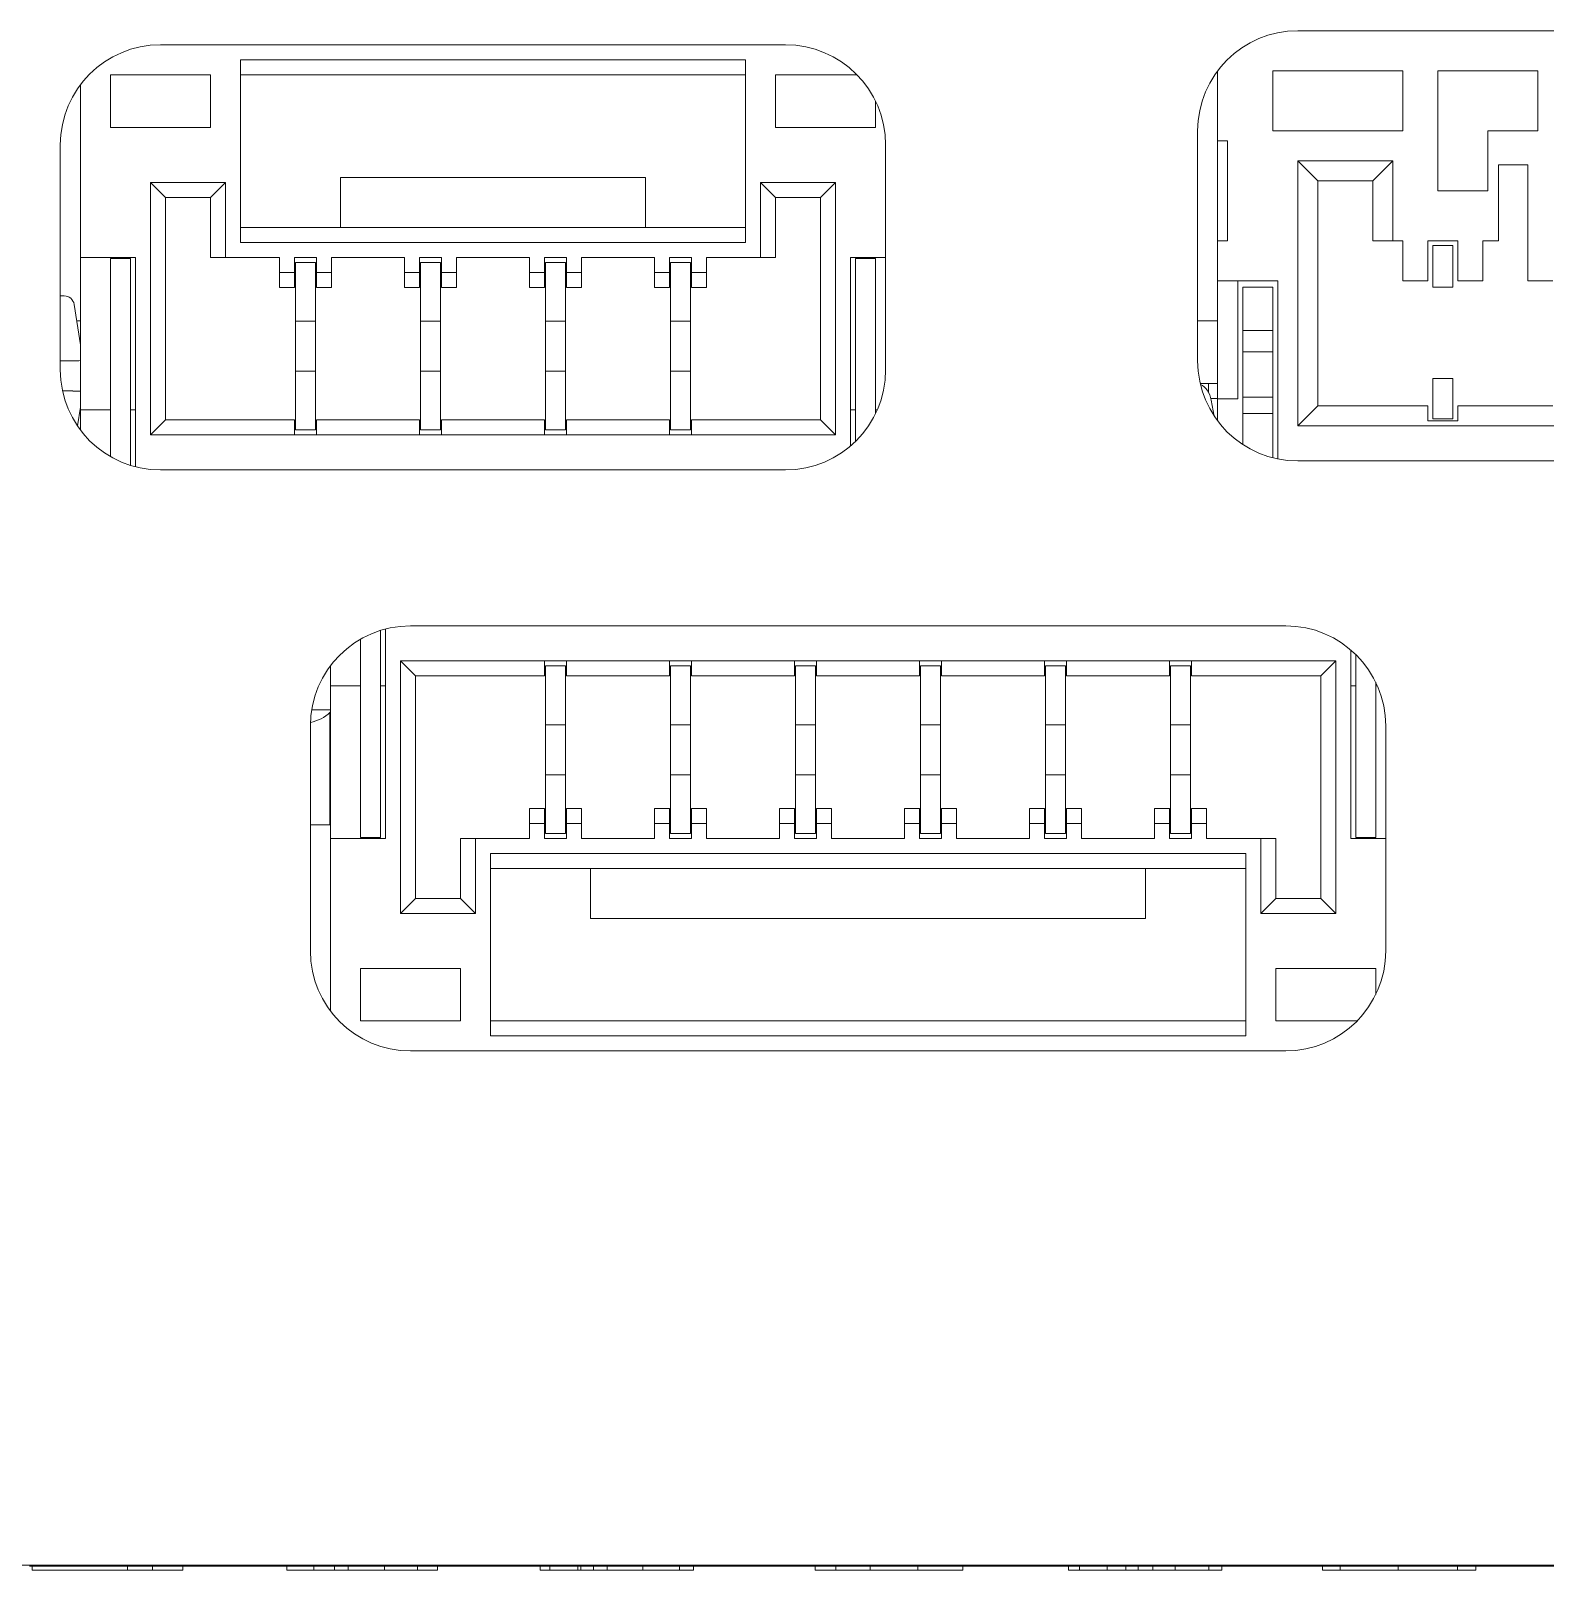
# Model space of a CAD drawing. Header units: millimetres. Extents: x 0 to 297, y 0 to 210.
# Drawn here: x 138.06 to 153.2, y 172.23 to 187.62 of the extents above; entities that cross this region are included whole.
import ezdxf

# ---------------------------------------------------------------- set-up
doc = ezdxf.new("R2010")
doc.units = ezdxf.units.MM
doc.header["$LTSCALE"] = 0.75
doc.layers.add('Visible', color=7, linetype='Continuous', lineweight=13)

msp = doc.modelspace()

# ---------------------------------------------------------------- linework, layer by layer
at = {"layer": 'Visible', "extrusion": (-1e-16, -1, 2.966e-13)}
for p, q in [((150.726, 187.615), (164.476, 187.615)), ((139.356, 187.475), (145.606, 187.475)), ((140.156, 187.325), (140.156, 185.5)), ((140.156, 187.325), (145.206, 187.325)), ((145.206, 185.5), (145.206, 187.325)), ((138.856, 187.175), (138.856, 186.65)), ((139.856, 187.175), (138.856, 187.175)), ((139.856, 186.65), (139.856, 187.175)), ((145.206, 187.175), (140.156, 187.175)), ((145.506, 187.175), (145.506, 186.65)), ((146.32, 187.175), (145.506, 187.175)), ((149.926, 186.515), (149.926, 187.215)), ((151.776, 187.215), (150.476, 187.215)), ((150.476, 187.215), (150.476, 186.615)), ((151.776, 186.615), (151.776, 187.215)), ((153.126, 187.215), (152.126, 187.215)), ((152.126, 186.015), (152.126, 187.215)), ((153.126, 186.615), (153.126, 187.215)), ((138.556, 187.075), (138.556, 185.35)), ((146.506, 186.65), (146.506, 186.911)), ((138.856, 186.65), (139.856, 186.65)), ((145.506, 186.65), (146.506, 186.65)), ((149.726, 184.315), (149.726, 186.615)), ((149.926, 185.515), (149.926, 186.515)), ((149.926, 186.515), (150.026, 186.515)), ((150.026, 185.515), (150.026, 186.515)), ((150.476, 186.615), (151.776, 186.615)), ((152.626, 186.615), (153.126, 186.615)), ((152.626, 186.015), (152.626, 186.615)), ((138.356, 184.225), (138.356, 186.475)), ((146.606, 186.475), (146.606, 184.225)), ((150.726, 183.665), (150.726, 186.315)), ((150.726, 186.315), (151.676, 186.315)), ((150.926, 186.115), (150.726, 186.315)), ((151.476, 186.115), (151.676, 186.315)), ((151.676, 186.315), (151.676, 185.515)), ((152.732, 186.274), (152.732, 185.515)), ((153.026, 186.274), (152.732, 186.274)), ((153.026, 186.274), (153.026, 185.115)), ((139.256, 183.575), (139.256, 186.1)), ((139.256, 186.1), (140.006, 186.1)), ((139.256, 186.1), (139.406, 185.95)), ((140.006, 186.1), (139.856, 185.95)), ((140.006, 186.1), (140.006, 185.35)), ((141.156, 185.65), (141.156, 186.15)), ((141.156, 186.15), (144.206, 186.15)), ((144.206, 186.15), (144.206, 185.65)), ((145.356, 185.35), (145.356, 186.1)), ((145.356, 186.1), (146.106, 186.1)), ((145.356, 186.1), (145.506, 185.95)), ((146.106, 186.1), (145.956, 185.95)), ((146.106, 186.1), (146.106, 183.575)), ((150.926, 183.865), (150.926, 186.115)), ((150.926, 186.115), (151.476, 186.115)), ((151.476, 186.115), (151.476, 185.515)), ((139.406, 185.95), (139.406, 183.725)), ((139.856, 185.95), (139.406, 185.95)), ((139.856, 185.35), (139.856, 185.95)), ((145.506, 185.95), (145.506, 185.35)), ((145.956, 185.95), (145.506, 185.95)), ((145.956, 183.725), (145.956, 185.95)), ((152.126, 186.015), (152.626, 186.015)), ((140.156, 185.65), (141.156, 185.65)), ((141.156, 185.65), (144.206, 185.65)), ((144.206, 185.65), (145.206, 185.65)), ((145.206, 185.5), (140.156, 185.5)), ((149.926, 185.115), (149.926, 185.515)), ((149.926, 185.515), (150.026, 185.515)), ((151.676, 185.515), (151.476, 185.515)), ((151.776, 185.515), (151.676, 185.515)), ((151.776, 185.515), (151.776, 185.115)), ((152.026, 185.115), (152.026, 185.515)), ((152.326, 185.515), (152.026, 185.515)), ((152.076, 185.469), (152.276, 185.469)), ((152.076, 185.469), (152.076, 185.252)), ((152.276, 185.469), (152.276, 185.252)), ((152.326, 185.515), (152.326, 185.115)), ((152.576, 185.115), (152.576, 185.515)), ((152.732, 185.515), (152.576, 185.515)), ((139.106, 185.35), (138.556, 185.35)), ((138.556, 185.35), (138.556, 183.825)), ((138.856, 185.34), (139.056, 185.34)), ((138.856, 185.34), (138.856, 185.19)), ((139.056, 185.34), (139.056, 185.19)), ((139.106, 183.257), (139.106, 185.35)), ((140.006, 185.35), (139.856, 185.35)), ((140.546, 185.35), (140.006, 185.35)), ((140.546, 185.35), (140.546, 185.2)), ((140.916, 185.35), (140.696, 185.35)), ((140.696, 185.2), (140.696, 185.35)), ((140.706, 185.3), (140.906, 185.3)), ((140.706, 185.2), (140.706, 185.3)), ((140.906, 185.2), (140.906, 185.3)), ((140.916, 185.35), (140.916, 185.2)), ((141.796, 185.35), (141.066, 185.35)), ((141.066, 185.2), (141.066, 185.35)), ((141.796, 185.35), (141.796, 185.2)), ((142.166, 185.35), (141.946, 185.35)), ((141.946, 185.2), (141.946, 185.35)), ((141.956, 185.3), (142.156, 185.3)), ((141.956, 185.2), (141.956, 185.3)), ((142.156, 185.2), (142.156, 185.3)), ((142.166, 185.35), (142.166, 185.2)), ((143.046, 185.35), (142.316, 185.35)), ((142.316, 185.2), (142.316, 185.35)), ((143.046, 185.35), (143.046, 185.2)), ((143.416, 185.35), (143.196, 185.35)), ((143.196, 185.2), (143.196, 185.35)), ((143.206, 185.3), (143.406, 185.3)), ((143.206, 185.2), (143.206, 185.3)), ((143.406, 185.2), (143.406, 185.3)), ((143.416, 185.35), (143.416, 185.2)), ((144.296, 185.35), (143.566, 185.35)), ((143.566, 185.2), (143.566, 185.35)), ((144.296, 185.35), (144.296, 185.2)), ((144.666, 185.35), (144.446, 185.35)), ((144.446, 185.2), (144.446, 185.35)), ((144.456, 185.3), (144.656, 185.3)), ((144.456, 185.2), (144.456, 185.3)), ((144.656, 185.2), (144.656, 185.3)), ((144.666, 185.35), (144.666, 185.2)), ((145.356, 185.35), (144.816, 185.35)), ((144.816, 185.2), (144.816, 185.35)), ((145.506, 185.35), (145.356, 185.35)), ((146.256, 185.35), (146.606, 185.35)), ((146.256, 183.465), (146.256, 185.35)), ((146.506, 185.34), (146.306, 185.34)), ((146.306, 185.34), (146.306, 185.19)), ((146.506, 185.34), (146.506, 185.19)), ((138.856, 183.365), (138.856, 185.19)), ((139.056, 183.365), (139.056, 185.19)), ((140.546, 185.2), (140.696, 185.2)), ((140.546, 185.05), (140.546, 185.2)), ((140.696, 185.2), (140.696, 185.05)), ((140.706, 185.2), (140.706, 185.054)), ((140.906, 185.2), (140.906, 185.054)), ((140.916, 185.2), (141.066, 185.2)), ((140.916, 185.05), (140.916, 185.2)), ((141.066, 185.2), (141.066, 185.05)), ((141.796, 185.2), (141.946, 185.2)), ((141.796, 185.05), (141.796, 185.2)), ((141.946, 185.2), (141.946, 185.05)), ((141.956, 185.2), (141.956, 185.054)), ((142.156, 185.2), (142.156, 185.054)), ((142.166, 185.2), (142.316, 185.2)), ((142.166, 185.05), (142.166, 185.2)), ((142.316, 185.2), (142.316, 185.05)), ((143.046, 185.2), (143.196, 185.2)), ((143.046, 185.05), (143.046, 185.2)), ((143.196, 185.2), (143.196, 185.05)), ((143.206, 185.2), (143.206, 185.054)), ((143.406, 185.2), (143.406, 185.054)), ((143.416, 185.2), (143.566, 185.2)), ((143.416, 185.05), (143.416, 185.2)), ((143.566, 185.2), (143.566, 185.05)), ((144.296, 185.2), (144.446, 185.2)), ((144.296, 185.05), (144.296, 185.2)), ((144.446, 185.2), (144.446, 185.05)), ((144.456, 185.2), (144.456, 185.054)), ((144.656, 185.2), (144.656, 185.054)), ((144.666, 185.2), (144.816, 185.2)), ((144.666, 185.05), (144.666, 185.2)), ((144.816, 185.2), (144.816, 185.05)), ((146.306, 183.511), (146.306, 185.19)), ((146.506, 183.789), (146.506, 185.19)), ((152.076, 185.052), (152.076, 185.252)), ((152.276, 185.052), (152.276, 185.252)), ((140.696, 185.05), (140.546, 185.05)), ((140.706, 184.983), (140.706, 185.054)), ((140.706, 184.983), (140.706, 184.742)), ((140.906, 184.983), (140.906, 185.054)), ((140.906, 184.983), (140.906, 184.742)), ((141.066, 185.05), (140.916, 185.05)), ((141.946, 185.05), (141.796, 185.05)), ((141.956, 184.983), (141.956, 185.054)), ((141.956, 184.983), (141.956, 184.742)), ((142.156, 184.983), (142.156, 185.054)), ((142.156, 184.983), (142.156, 184.742)), ((142.316, 185.05), (142.166, 185.05)), ((143.196, 185.05), (143.046, 185.05)), ((143.206, 184.983), (143.206, 185.054)), ((143.206, 184.983), (143.206, 184.742)), ((143.406, 184.983), (143.406, 185.054)), ((143.406, 184.983), (143.406, 184.742)), ((143.566, 185.05), (143.416, 185.05)), ((144.446, 185.05), (144.296, 185.05)), ((144.456, 184.983), (144.456, 185.054)), ((144.456, 184.983), (144.456, 184.742)), ((144.656, 184.983), (144.656, 185.054)), ((144.656, 184.983), (144.656, 184.742)), ((144.816, 185.05), (144.666, 185.05)), ((149.926, 183.935), (149.926, 185.115)), ((149.926, 185.115), (150.526, 185.115)), ((150.126, 183.935), (150.126, 185.115)), ((150.476, 185.054), (150.176, 185.054)), ((150.176, 185.054), (150.176, 184.854)), ((150.476, 184.854), (150.476, 185.054)), ((150.526, 183.335), (150.526, 185.115)), ((151.776, 185.115), (152.026, 185.115)), ((152.076, 185.052), (152.276, 185.052)), ((152.326, 185.115), (152.576, 185.115)), ((153.026, 185.115), (153.276, 185.115)), ((138.356, 184.965), (138.395, 184.965)), ((138.494, 184.88), (138.556, 184.477)), ((150.176, 184.854), (150.176, 184.618)), ((150.476, 184.854), (150.476, 184.618)), ((138.519, 184.715), (138.556, 184.715)), ((140.706, 184.713), (140.706, 184.742)), ((140.706, 184.713), (140.706, 184.213)), ((140.706, 184.713), (140.906, 184.713)), ((140.906, 184.713), (140.906, 184.742)), ((140.906, 184.713), (140.906, 184.213)), ((141.956, 184.713), (141.956, 184.742)), ((141.956, 184.713), (141.956, 184.213)), ((141.956, 184.713), (142.156, 184.713)), ((142.156, 184.713), (142.156, 184.742)), ((142.156, 184.713), (142.156, 184.213)), ((143.206, 184.713), (143.206, 184.742)), ((143.206, 184.713), (143.206, 184.213)), ((143.206, 184.713), (143.406, 184.713)), ((143.406, 184.713), (143.406, 184.742)), ((143.406, 184.713), (143.406, 184.213)), ((144.456, 184.713), (144.456, 184.742)), ((144.456, 184.713), (144.456, 184.213)), ((144.456, 184.713), (144.656, 184.713)), ((144.656, 184.713), (144.656, 184.742)), ((144.656, 184.713), (144.656, 184.213)), ((149.726, 184.715), (149.926, 184.715)), ((150.476, 184.618), (150.176, 184.618)), ((150.176, 184.618), (150.176, 184.405)), ((150.476, 184.618), (150.476, 184.405)), ((150.476, 184.405), (150.176, 184.405)), ((150.176, 184.405), (150.176, 183.953)), ((150.476, 184.405), (150.476, 183.953)), ((138.481, 184.315), (138.356, 184.315)), ((140.706, 184.183), (140.706, 184.213)), ((140.706, 184.213), (140.906, 184.213)), ((140.906, 184.183), (140.906, 184.213)), ((141.956, 184.183), (141.956, 184.213)), ((141.956, 184.213), (142.156, 184.213)), ((142.156, 184.183), (142.156, 184.213)), ((143.206, 184.183), (143.206, 184.213)), ((143.206, 184.213), (143.406, 184.213)), ((143.406, 184.183), (143.406, 184.213)), ((144.456, 184.183), (144.456, 184.213)), ((144.456, 184.213), (144.656, 184.213)), ((144.656, 184.183), (144.656, 184.213)), ((140.706, 184.183), (140.706, 183.942)), ((140.906, 184.183), (140.906, 183.942)), ((141.956, 184.183), (141.956, 183.942)), ((142.156, 184.183), (142.156, 183.942)), ((143.206, 184.183), (143.206, 183.942)), ((143.406, 184.183), (143.406, 183.942)), ((144.456, 184.183), (144.456, 183.942)), ((144.656, 184.183), (144.656, 183.942)), ((149.835, 184.09), (149.751, 184.09)), ((149.835, 184.001), (149.835, 184.09)), ((149.835, 184.09), (149.92, 184.09)), ((149.92, 184.09), (149.926, 184.09)), ((152.076, 184.14), (152.276, 184.14)), ((152.076, 183.94), (152.076, 184.14)), ((152.276, 183.94), (152.276, 184.14)), ((138.378, 184.015), (138.481, 184.015)), ((140.706, 183.871), (140.706, 183.942)), ((140.906, 183.871), (140.906, 183.942)), ((141.956, 183.871), (141.956, 183.942)), ((142.156, 183.871), (142.156, 183.942)), ((143.206, 183.871), (143.206, 183.942)), ((143.406, 183.871), (143.406, 183.942)), ((144.456, 183.871), (144.456, 183.942)), ((144.656, 183.871), (144.656, 183.942)), ((149.858, 183.94), (149.92, 183.94)), ((149.861, 183.923), (149.892, 183.763)), ((149.926, 183.715), (149.926, 183.935)), ((149.926, 183.935), (150.126, 183.935)), ((150.476, 183.953), (150.176, 183.953)), ((150.176, 183.953), (150.176, 183.788)), ((150.476, 183.953), (150.476, 183.788)), ((152.076, 183.94), (152.076, 183.736)), ((152.276, 183.94), (152.276, 183.736)), ((138.556, 183.852), (138.527, 183.665)), ((138.556, 183.825), (138.556, 183.625)), ((138.856, 183.825), (138.556, 183.825)), ((139.106, 183.825), (139.056, 183.825)), ((140.706, 183.871), (140.706, 183.725)), ((140.906, 183.871), (140.906, 183.725)), ((141.956, 183.871), (141.956, 183.725)), ((142.156, 183.871), (142.156, 183.725)), ((143.206, 183.871), (143.206, 183.725)), ((143.406, 183.871), (143.406, 183.725)), ((144.456, 183.871), (144.456, 183.725)), ((144.656, 183.871), (144.656, 183.725)), ((146.256, 183.825), (146.306, 183.825)), ((146.506, 183.825), (146.522, 183.825)), ((150.476, 183.788), (150.176, 183.788)), ((150.176, 183.788), (150.176, 183.48)), ((150.476, 183.788), (150.476, 183.347)), ((150.926, 183.865), (150.726, 183.665)), ((152.026, 183.865), (150.926, 183.865)), ((152.026, 183.715), (152.026, 183.865)), ((153.276, 183.865), (152.326, 183.865)), ((152.326, 183.715), (152.326, 183.865)), ((139.256, 183.575), (139.406, 183.725)), ((139.406, 183.725), (140.696, 183.725)), ((140.696, 183.725), (140.696, 183.575)), ((140.706, 183.625), (140.706, 183.725)), ((140.706, 183.625), (140.906, 183.625)), ((140.906, 183.625), (140.906, 183.725)), ((140.916, 183.725), (141.946, 183.725)), ((140.916, 183.575), (140.916, 183.725)), ((141.946, 183.725), (141.946, 183.575)), ((141.956, 183.625), (141.956, 183.725)), ((141.956, 183.625), (142.156, 183.625)), ((142.156, 183.625), (142.156, 183.725)), ((142.166, 183.725), (143.196, 183.725)), ((142.166, 183.575), (142.166, 183.725)), ((143.196, 183.725), (143.196, 183.575)), ((143.206, 183.625), (143.206, 183.725)), ((143.206, 183.625), (143.406, 183.625)), ((143.406, 183.625), (143.406, 183.725)), ((143.416, 183.725), (144.446, 183.725)), ((143.416, 183.575), (143.416, 183.725)), ((144.446, 183.725), (144.446, 183.575)), ((144.456, 183.625), (144.456, 183.725)), ((144.456, 183.625), (144.656, 183.625)), ((144.656, 183.625), (144.656, 183.725)), ((144.666, 183.725), (145.956, 183.725)), ((144.666, 183.575), (144.666, 183.725)), ((146.106, 183.575), (145.956, 183.725)), ((164.876, 183.665), (150.726, 183.665)), ((152.026, 183.715), (152.326, 183.715)), ((152.076, 183.736), (152.276, 183.736)), ((140.696, 183.575), (139.256, 183.575)), ((140.696, 183.575), (140.916, 183.575)), ((141.946, 183.575), (140.916, 183.575)), ((141.946, 183.575), (142.166, 183.575)), ((143.196, 183.575), (142.166, 183.575)), ((143.196, 183.575), (143.416, 183.575)), ((144.446, 183.575), (143.416, 183.575)), ((144.446, 183.575), (144.666, 183.575)), ((146.106, 183.575), (144.666, 183.575)), ((138.856, 183.365), (138.856, 183.359)), ((139.056, 183.365), (139.056, 183.271)), ((164.476, 183.315), (150.726, 183.315)), ((145.606, 183.225), (139.356, 183.225)), ((141.556, 181.527), (141.556, 181.621)), ((141.606, 181.635), (141.606, 179.542)), ((141.856, 181.667), (150.606, 181.667)), ((141.356, 181.527), (141.356, 181.533)), ((141.356, 181.527), (141.356, 179.702)), ((141.556, 181.527), (141.556, 179.702)), ((141.756, 181.317), (143.196, 181.317)), ((141.756, 181.317), (141.906, 181.167)), ((141.756, 178.792), (141.756, 181.317)), ((143.196, 181.317), (143.196, 181.167)), ((143.416, 181.317), (143.196, 181.317)), ((143.416, 181.317), (144.446, 181.317)), ((143.416, 181.167), (143.416, 181.317)), ((144.446, 181.317), (144.446, 181.167)), ((144.666, 181.317), (144.446, 181.317)), ((144.666, 181.317), (145.696, 181.317)), ((144.666, 181.167), (144.666, 181.317)), ((145.696, 181.317), (145.696, 181.167)), ((145.916, 181.317), (145.696, 181.317)), ((145.916, 181.317), (146.946, 181.317)), ((145.916, 181.167), (145.916, 181.317)), ((146.946, 181.317), (146.946, 181.167)), ((147.166, 181.317), (146.946, 181.317)), ((147.166, 181.317), (148.196, 181.317)), ((147.166, 181.167), (147.166, 181.317)), ((148.196, 181.317), (148.196, 181.167)), ((148.416, 181.317), (148.196, 181.317)), ((148.416, 181.167), (148.416, 181.317)), ((148.416, 181.317), (149.446, 181.317)), ((149.446, 181.317), (149.446, 181.167)), ((149.666, 181.317), (149.446, 181.317)), ((149.666, 181.317), (151.106, 181.317)), ((149.666, 181.167), (149.666, 181.317)), ((151.106, 181.317), (150.956, 181.167)), ((151.106, 181.317), (151.106, 178.792)), ((151.256, 181.427), (151.256, 179.542)), ((151.306, 181.381), (151.306, 179.702)), ((141.056, 181.067), (141.056, 181.267)), ((143.196, 181.167), (141.906, 181.167)), ((141.906, 181.167), (141.906, 178.942)), ((143.406, 181.267), (143.206, 181.267)), ((143.206, 181.267), (143.206, 181.167)), ((143.206, 181.021), (143.206, 181.167)), ((143.406, 181.267), (143.406, 181.167)), ((143.406, 181.021), (143.406, 181.167)), ((144.446, 181.167), (143.416, 181.167)), ((144.656, 181.267), (144.456, 181.267)), ((144.456, 181.267), (144.456, 181.167)), ((144.456, 181.021), (144.456, 181.167)), ((144.656, 181.267), (144.656, 181.167)), ((144.656, 181.021), (144.656, 181.167)), ((145.696, 181.167), (144.666, 181.167)), ((145.906, 181.267), (145.706, 181.267)), ((145.706, 181.267), (145.706, 181.167)), ((145.706, 181.021), (145.706, 181.167)), ((145.906, 181.267), (145.906, 181.167)), ((145.906, 181.021), (145.906, 181.167)), ((146.946, 181.167), (145.916, 181.167)), ((147.156, 181.267), (146.956, 181.267)), ((146.956, 181.267), (146.956, 181.167)), ((146.956, 181.021), (146.956, 181.167)), ((147.156, 181.267), (147.156, 181.167)), ((147.156, 181.021), (147.156, 181.167)), ((148.196, 181.167), (147.166, 181.167)), ((148.406, 181.267), (148.206, 181.267)), ((148.206, 181.267), (148.206, 181.167)), ((148.206, 181.021), (148.206, 181.167)), ((148.406, 181.267), (148.406, 181.167)), ((148.406, 181.021), (148.406, 181.167)), ((149.446, 181.167), (148.416, 181.167)), ((149.656, 181.267), (149.456, 181.267)), ((149.456, 181.267), (149.456, 181.167)), ((149.456, 181.021), (149.456, 181.167)), ((149.656, 181.267), (149.656, 181.167)), ((149.656, 181.021), (149.656, 181.167)), ((150.956, 181.167), (149.666, 181.167)), ((150.956, 178.942), (150.956, 181.167)), ((141.056, 179.542), (141.056, 181.067)), ((141.356, 181.067), (141.056, 181.067)), ((141.606, 181.067), (141.556, 181.067)), ((143.206, 181.021), (143.206, 180.95)), ((143.406, 181.021), (143.406, 180.95)), ((144.456, 181.021), (144.456, 180.95)), ((144.656, 181.021), (144.656, 180.95)), ((145.706, 181.021), (145.706, 180.95)), ((145.906, 181.021), (145.906, 180.95)), ((146.956, 181.021), (146.956, 180.95)), ((147.156, 181.021), (147.156, 180.95)), ((148.206, 181.021), (148.206, 180.95)), ((148.406, 181.021), (148.406, 180.95)), ((149.456, 181.021), (149.456, 180.95)), ((149.656, 181.021), (149.656, 180.95)), ((151.256, 181.067), (151.306, 181.067)), ((151.506, 181.103), (151.506, 179.702)), ((151.506, 181.067), (151.522, 181.067)), ((141.056, 180.827), (140.868, 180.827)), ((143.206, 180.709), (143.206, 180.95)), ((143.406, 180.709), (143.406, 180.95)), ((144.456, 180.709), (144.456, 180.95)), ((144.656, 180.709), (144.656, 180.95)), ((145.706, 180.709), (145.706, 180.95)), ((145.906, 180.709), (145.906, 180.95)), ((146.956, 180.709), (146.956, 180.95)), ((147.156, 180.709), (147.156, 180.95)), ((148.206, 180.709), (148.206, 180.95)), ((148.406, 180.709), (148.406, 180.95)), ((149.456, 180.709), (149.456, 180.95)), ((149.656, 180.709), (149.656, 180.95)), ((140.856, 178.417), (140.856, 180.667)), ((141.051, 179.677), (141.051, 180.799)), ((143.206, 180.709), (143.206, 180.679)), ((143.206, 180.179), (143.206, 180.679)), ((143.406, 180.679), (143.206, 180.679)), ((143.406, 180.709), (143.406, 180.679)), ((143.406, 180.179), (143.406, 180.679)), ((144.456, 180.709), (144.456, 180.679)), ((144.456, 180.179), (144.456, 180.679)), ((144.656, 180.679), (144.456, 180.679)), ((144.656, 180.709), (144.656, 180.679)), ((144.656, 180.179), (144.656, 180.679)), ((145.706, 180.709), (145.706, 180.679)), ((145.706, 180.179), (145.706, 180.679)), ((145.906, 180.679), (145.706, 180.679)), ((145.906, 180.709), (145.906, 180.679)), ((145.906, 180.179), (145.906, 180.679)), ((146.956, 180.709), (146.956, 180.679)), ((146.956, 180.179), (146.956, 180.679)), ((147.156, 180.679), (146.956, 180.679)), ((147.156, 180.709), (147.156, 180.679)), ((147.156, 180.179), (147.156, 180.679)), ((148.206, 180.709), (148.206, 180.679)), ((148.206, 180.179), (148.206, 180.679)), ((148.406, 180.679), (148.206, 180.679)), ((148.406, 180.709), (148.406, 180.679)), ((148.406, 180.179), (148.406, 180.679)), ((149.456, 180.709), (149.456, 180.679)), ((149.456, 180.179), (149.456, 180.679)), ((149.656, 180.679), (149.456, 180.679)), ((149.656, 180.709), (149.656, 180.679)), ((149.656, 180.179), (149.656, 180.679)), ((151.606, 180.667), (151.606, 178.417)), ((143.206, 180.179), (143.206, 180.15)), ((143.406, 180.179), (143.206, 180.179)), ((143.206, 179.909), (143.206, 180.15)), ((143.406, 180.179), (143.406, 180.15)), ((143.406, 179.909), (143.406, 180.15)), ((144.456, 180.179), (144.456, 180.15)), ((144.656, 180.179), (144.456, 180.179)), ((144.456, 179.909), (144.456, 180.15)), ((144.656, 180.179), (144.656, 180.15)), ((144.656, 179.909), (144.656, 180.15)), ((145.706, 180.179), (145.706, 180.15)), ((145.906, 180.179), (145.706, 180.179)), ((145.706, 179.909), (145.706, 180.15)), ((145.906, 180.179), (145.906, 180.15)), ((145.906, 179.909), (145.906, 180.15)), ((146.956, 180.179), (146.956, 180.15)), ((147.156, 180.179), (146.956, 180.179)), ((146.956, 179.909), (146.956, 180.15)), ((147.156, 180.179), (147.156, 180.15)), ((147.156, 179.909), (147.156, 180.15)), ((148.206, 180.179), (148.206, 180.15)), ((148.406, 180.179), (148.206, 180.179)), ((148.206, 179.909), (148.206, 180.15)), ((148.406, 180.179), (148.406, 180.15)), ((148.406, 179.909), (148.406, 180.15)), ((149.456, 180.179), (149.456, 180.15)), ((149.656, 180.179), (149.456, 180.179)), ((149.456, 179.909), (149.456, 180.15)), ((149.656, 180.179), (149.656, 180.15)), ((149.656, 179.909), (149.656, 180.15)), ((143.206, 179.909), (143.206, 179.838)), ((143.406, 179.909), (143.406, 179.838)), ((144.456, 179.909), (144.456, 179.838)), ((144.656, 179.909), (144.656, 179.838)), ((145.706, 179.909), (145.706, 179.838)), ((145.906, 179.909), (145.906, 179.838)), ((146.956, 179.909), (146.956, 179.838)), ((147.156, 179.909), (147.156, 179.838)), ((148.206, 179.909), (148.206, 179.838)), ((148.406, 179.909), (148.406, 179.838)), ((149.456, 179.909), (149.456, 179.838)), ((149.656, 179.909), (149.656, 179.838)), ((143.046, 179.842), (143.196, 179.842)), ((143.046, 179.692), (143.046, 179.842)), ((143.196, 179.842), (143.196, 179.692)), ((143.206, 179.692), (143.206, 179.838)), ((143.406, 179.692), (143.406, 179.838)), ((143.416, 179.842), (143.566, 179.842)), ((143.416, 179.692), (143.416, 179.842)), ((143.566, 179.842), (143.566, 179.692)), ((144.296, 179.842), (144.446, 179.842)), ((144.296, 179.692), (144.296, 179.842)), ((144.446, 179.842), (144.446, 179.692)), ((144.456, 179.692), (144.456, 179.838)), ((144.656, 179.692), (144.656, 179.838)), ((144.666, 179.842), (144.816, 179.842)), ((144.666, 179.692), (144.666, 179.842)), ((144.816, 179.842), (144.816, 179.692)), ((145.546, 179.842), (145.696, 179.842)), ((145.546, 179.692), (145.546, 179.842)), ((145.696, 179.842), (145.696, 179.692)), ((145.706, 179.692), (145.706, 179.838)), ((145.906, 179.692), (145.906, 179.838)), ((145.916, 179.842), (146.066, 179.842)), ((145.916, 179.692), (145.916, 179.842)), ((146.066, 179.842), (146.066, 179.692)), ((146.796, 179.842), (146.946, 179.842)), ((146.796, 179.692), (146.796, 179.842)), ((146.946, 179.842), (146.946, 179.692)), ((146.956, 179.692), (146.956, 179.838)), ((147.156, 179.692), (147.156, 179.838)), ((147.166, 179.842), (147.316, 179.842)), ((147.166, 179.692), (147.166, 179.842)), ((147.316, 179.842), (147.316, 179.692)), ((148.046, 179.842), (148.196, 179.842)), ((148.046, 179.692), (148.046, 179.842)), ((148.196, 179.842), (148.196, 179.692)), ((148.206, 179.692), (148.206, 179.838)), ((148.406, 179.692), (148.406, 179.838)), ((148.416, 179.842), (148.566, 179.842)), ((148.416, 179.692), (148.416, 179.842)), ((148.566, 179.842), (148.566, 179.692)), ((149.296, 179.842), (149.446, 179.842)), ((149.296, 179.692), (149.296, 179.842)), ((149.446, 179.842), (149.446, 179.692)), ((149.456, 179.692), (149.456, 179.838)), ((149.656, 179.692), (149.656, 179.838)), ((149.666, 179.842), (149.816, 179.842)), ((149.666, 179.692), (149.666, 179.842)), ((149.816, 179.842), (149.816, 179.692)), ((140.856, 179.677), (141.056, 179.677)), ((141.356, 179.552), (141.356, 179.702)), ((141.556, 179.552), (141.556, 179.702)), ((143.196, 179.692), (143.046, 179.692)), ((143.046, 179.692), (143.046, 179.542)), ((143.196, 179.542), (143.196, 179.692)), ((143.206, 179.692), (143.206, 179.592)), ((143.406, 179.592), (143.206, 179.592)), ((143.406, 179.692), (143.406, 179.592)), ((143.566, 179.692), (143.416, 179.692)), ((143.416, 179.692), (143.416, 179.542)), ((143.566, 179.542), (143.566, 179.692)), ((144.446, 179.692), (144.296, 179.692)), ((144.296, 179.692), (144.296, 179.542)), ((144.446, 179.542), (144.446, 179.692)), ((144.456, 179.692), (144.456, 179.592)), ((144.656, 179.592), (144.456, 179.592)), ((144.656, 179.692), (144.656, 179.592)), ((144.816, 179.692), (144.666, 179.692)), ((144.666, 179.692), (144.666, 179.542)), ((144.816, 179.542), (144.816, 179.692)), ((145.696, 179.692), (145.546, 179.692)), ((145.546, 179.692), (145.546, 179.542)), ((145.696, 179.542), (145.696, 179.692)), ((145.706, 179.692), (145.706, 179.592)), ((145.906, 179.592), (145.706, 179.592)), ((145.906, 179.692), (145.906, 179.592)), ((146.066, 179.692), (145.916, 179.692)), ((145.916, 179.692), (145.916, 179.542)), ((146.066, 179.542), (146.066, 179.692)), ((146.946, 179.692), (146.796, 179.692)), ((146.796, 179.692), (146.796, 179.542)), ((146.946, 179.542), (146.946, 179.692)), ((146.956, 179.692), (146.956, 179.592)), ((147.156, 179.592), (146.956, 179.592)), ((147.156, 179.692), (147.156, 179.592)), ((147.316, 179.692), (147.166, 179.692)), ((147.166, 179.692), (147.166, 179.542)), ((147.316, 179.542), (147.316, 179.692)), ((148.196, 179.692), (148.046, 179.692)), ((148.046, 179.692), (148.046, 179.542)), ((148.196, 179.542), (148.196, 179.692)), ((148.206, 179.692), (148.206, 179.592)), ((148.406, 179.592), (148.206, 179.592)), ((148.406, 179.692), (148.406, 179.592)), ((148.566, 179.692), (148.416, 179.692)), ((148.416, 179.692), (148.416, 179.542)), ((148.566, 179.542), (148.566, 179.692)), ((149.446, 179.692), (149.296, 179.692)), ((149.296, 179.692), (149.296, 179.542)), ((149.446, 179.542), (149.446, 179.692)), ((149.456, 179.692), (149.456, 179.592)), ((149.656, 179.592), (149.456, 179.592)), ((149.656, 179.692), (149.656, 179.592)), ((149.816, 179.692), (149.666, 179.692)), ((149.666, 179.692), (149.666, 179.542)), ((149.816, 179.542), (149.816, 179.692)), ((151.306, 179.552), (151.306, 179.702)), ((151.506, 179.552), (151.506, 179.702)), ((141.606, 179.542), (141.056, 179.542)), ((141.056, 177.817), (141.056, 179.542)), ((141.356, 179.552), (141.556, 179.552)), ((142.356, 179.542), (142.506, 179.542)), ((142.356, 178.942), (142.356, 179.542)), ((142.506, 179.542), (143.046, 179.542)), ((142.506, 179.542), (142.506, 178.792)), ((143.196, 179.542), (143.416, 179.542)), ((143.566, 179.542), (144.296, 179.542)), ((144.446, 179.542), (144.666, 179.542)), ((144.816, 179.542), (145.546, 179.542)), ((145.696, 179.542), (145.916, 179.542)), ((146.066, 179.542), (146.796, 179.542)), ((146.946, 179.542), (147.166, 179.542)), ((147.316, 179.542), (148.046, 179.542)), ((148.196, 179.542), (148.416, 179.542)), ((148.566, 179.542), (149.296, 179.542)), ((149.446, 179.542), (149.666, 179.542)), ((149.816, 179.542), (150.356, 179.542)), ((150.356, 178.792), (150.356, 179.542)), ((150.356, 179.542), (150.506, 179.542)), ((150.506, 179.542), (150.506, 178.942)), ((151.256, 179.542), (151.606, 179.542)), ((151.506, 179.552), (151.306, 179.552)), ((142.656, 179.392), (142.656, 177.567)), ((142.656, 179.392), (150.206, 179.392)), ((150.206, 177.567), (150.206, 179.392)), ((143.656, 179.242), (142.656, 179.242)), ((143.656, 178.742), (143.656, 179.242)), ((149.206, 179.242), (143.656, 179.242)), ((150.206, 179.242), (149.206, 179.242)), ((149.206, 179.242), (149.206, 178.742)), ((141.756, 178.792), (141.906, 178.942)), ((141.906, 178.942), (142.356, 178.942)), ((142.506, 178.792), (142.356, 178.942)), ((150.356, 178.792), (150.506, 178.942)), ((150.506, 178.942), (150.956, 178.942)), ((151.106, 178.792), (150.956, 178.942)), ((142.506, 178.792), (141.756, 178.792)), ((149.206, 178.742), (143.656, 178.742)), ((151.106, 178.792), (150.356, 178.792)), ((142.356, 178.242), (141.356, 178.242)), ((141.356, 178.242), (141.356, 177.717)), ((142.356, 177.717), (142.356, 178.242)), ((151.506, 178.242), (150.506, 178.242)), ((150.506, 178.242), (150.506, 177.717)), ((151.506, 177.981), (151.506, 178.242)), ((141.356, 177.717), (142.356, 177.717)), ((142.656, 177.717), (150.206, 177.717)), ((150.506, 177.717), (151.32, 177.717)), ((150.206, 177.567), (142.656, 177.567)), ((150.606, 177.417), (141.856, 177.417)), ((166.731, 172.278), (125.731, 172.278)), ((125.731, 172.277), (166.731, 172.277)), ((138.131, 172.267), (138.047, 172.267)), ((138.074, 172.267), (138.074, 172.227)), ((139.026, 172.227), (138.074, 172.227)), ((138.131, 172.277), (138.131, 172.267)), ((138.131, 172.267), (139.131, 172.267)), ((139.026, 172.267), (139.026, 172.227)), ((139.279, 172.227), (139.026, 172.227)), ((145.781, 172.267), (139.131, 172.267)), ((139.279, 172.267), (139.279, 172.227)), ((139.581, 172.227), (139.279, 172.227)), ((139.581, 172.267), (139.581, 172.227)), ((140.621, 172.267), (140.621, 172.227)), ((140.89, 172.227), (140.621, 172.227)), ((140.89, 172.267), (140.89, 172.227)), ((141.096, 172.227), (140.89, 172.227)), ((141.096, 172.267), (141.096, 172.227)), ((141.235, 172.227), (141.096, 172.227)), ((141.235, 172.267), (141.235, 172.227)), ((141.597, 172.227), (141.235, 172.227)), ((141.597, 172.267), (141.597, 172.227)), ((141.927, 172.227), (141.597, 172.227)), ((141.927, 172.267), (141.927, 172.227)), ((142.126, 172.227), (141.927, 172.227)), ((142.126, 172.267), (142.126, 172.227)), ((143.154, 172.267), (143.154, 172.227)), ((143.25, 172.227), (143.154, 172.227)), ((143.25, 172.267), (143.25, 172.227)), ((143.528, 172.227), (143.25, 172.227)), ((143.528, 172.267), (143.528, 172.227)), ((143.559, 172.227), (143.528, 172.227)), ((143.559, 172.267), (143.559, 172.227)), ((143.686, 172.227), (143.559, 172.227)), ((143.686, 172.267), (143.686, 172.227)), ((143.824, 172.227), (143.686, 172.227)), ((143.824, 172.267), (143.824, 172.227)), ((144.178, 172.227), (143.824, 172.227)), ((144.178, 172.267), (144.178, 172.227)), ((144.547, 172.227), (144.178, 172.227)), ((144.547, 172.267), (144.547, 172.227)), ((144.686, 172.227), (144.547, 172.227)), ((144.686, 172.267), (144.686, 172.227)), ((145.781, 172.267), (146.231, 172.267)), ((145.901, 172.267), (145.901, 172.227)), ((146.109, 172.227), (145.901, 172.227)), ((146.109, 172.267), (146.109, 172.227)), ((146.453, 172.227), (146.109, 172.227)), ((146.231, 172.277), (146.231, 172.267)), ((146.381, 172.267), (146.231, 172.267)), ((146.381, 172.277), (146.381, 172.267)), ((146.381, 172.267), (146.781, 172.267)), ((146.453, 172.267), (146.453, 172.227)), ((146.929, 172.227), (146.453, 172.227)), ((146.781, 172.277), (146.781, 172.267)), ((149.581, 172.267), (146.781, 172.267)), ((146.929, 172.267), (146.929, 172.227)), ((147.38, 172.227), (146.929, 172.227)), ((147.38, 172.267), (147.38, 172.227)), ((148.434, 172.267), (148.434, 172.227)), ((148.544, 172.227), (148.434, 172.227)), ((148.544, 172.267), (148.544, 172.227)), ((148.821, 172.227), (148.544, 172.227)), ((148.821, 172.267), (148.821, 172.227)), ((149.007, 172.227), (148.821, 172.227)), ((149.007, 172.267), (149.007, 172.227)), ((149.131, 172.227), (149.007, 172.227)), ((149.131, 172.267), (149.131, 172.227)), ((149.278, 172.227), (149.131, 172.227)), ((149.278, 172.267), (149.278, 172.227)), ((149.5, 172.227), (149.278, 172.227)), ((149.5, 172.267), (149.5, 172.227)), ((149.837, 172.227), (149.5, 172.227)), ((149.581, 172.277), (149.581, 172.267)), ((149.581, 172.267), (150.581, 172.267)), ((149.837, 172.267), (149.837, 172.227)), ((149.967, 172.227), (149.837, 172.227)), ((149.967, 172.267), (149.967, 172.227)), ((164.731, 172.267), (150.581, 172.267)), ((150.974, 172.267), (150.974, 172.227)), ((151.151, 172.227), (150.974, 172.227)), ((151.151, 172.267), (151.151, 172.227)), ((151.732, 172.227), (151.151, 172.227)), ((151.732, 172.267), (151.732, 172.227)), ((152.325, 172.227), (151.732, 172.227)), ((152.325, 172.267), (152.325, 172.227)), ((152.507, 172.227), (152.325, 172.227)), ((152.507, 172.267), (152.507, 172.227))]:
    msp.add_line(p, q, dxfattribs=at)
at = {"layer": 'Visible', "extrusion": (0, 0, -1)}
for centre, radius, start, end in [((-150.726, 186.615), 1, 0, 90), ((-139.356, 186.475), 1, 0, 90), ((-145.606, 186.475), 1, 90, 180), ((-138.395, 184.865), 0.1, 90, 171.2538), ((-139.356, 184.225), 1, 270, 0), ((-145.606, 184.225), 1, 180, 270), ((-150.726, 184.315), 1, 270, 0), ((-141.856, 180.667), 1, 0, 90), ((-150.606, 180.667), 1, 90, 180), ((-140.784, 181.088), 0.393, 226.3546, 259.4622), ((-141.856, 178.417), 1, 270, 0), ((-150.606, 178.417), 1, 180, 270)]:
    msp.add_arc(centre, radius, start, end, dxfattribs=at)
at = {"layer": 'Visible', "extrusion": (0, 2e-16, -1)}
msp.add_ellipse((138.481, 184.307), major_axis=(0.1, 0.0076), ratio=0.075594, start_param=-1.553454, end_param=-0.717949, dxfattribs=at)
at = {"layer": 'Visible', "extrusion": (0, 0, -1)}
for centre, major_axis, start_param, end_param in [((149.708, 183.865), (0, 0.225), 0.291365, 1.308997), ((149.92, 183.865), (0, 0.225), 0, 0.035782), ((149.92, 183.865), (0, 0.075), 0, 0.107531)]:
    msp.add_ellipse(centre, major_axis=major_axis, ratio=0.707107, start_param=start_param, end_param=end_param, dxfattribs=at)
at = {"layer": 'Visible'}
msp.add_ellipse((138.481, 184.022), major_axis=(-0.1, 0.0076), ratio=0.075594, start_param=1.588139, end_param=2.423644, dxfattribs=at)
for points in [[(138.481, 184.315), (138.481, 184.315), (138.481, 184.315), (138.482, 184.315)], [(138.482, 184.015), (138.481, 184.015), (138.481, 184.015), (138.481, 184.015)]]:
    msp.add_rational_spline(points, [1, 0.999988860576, 0.999988860576, 1], degree=3, dxfattribs=at)

doc.saveas('drawing.dxf')
